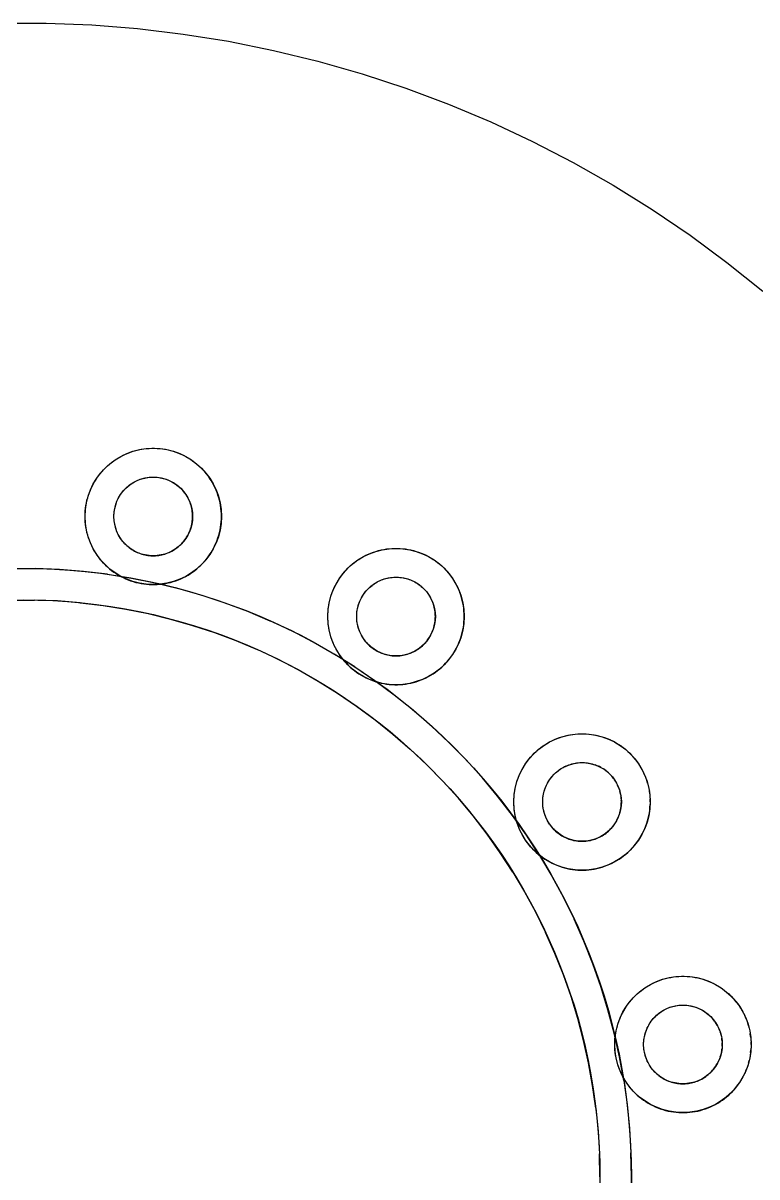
# Model space of a CAD drawing. Header units: millimetres. Extents: x -70 to 246, y -216 to 66.
# Drawn here: x 0 to 42, y 0 to 66 of the extents above; entities that cross this region are included whole.
import ezdxf

# ---------------------------------------------------------------- set-up
doc = ezdxf.new("R2010")
doc.units = ezdxf.units.MM
doc.layers.add('TOP_XY', color=7, linetype='Continuous')

msp = doc.modelspace()

# ---------------------------------------------------------------- linework, layer by layer
for centre, radius in [((7.446, 37.773), 3.9), ((7.446, 37.773), 2.25), ((21.334, 32.048), 3.9), ((0, 0), 34.8), ((21.334, 32.048), 2.25), ((0, 0), 33), ((31.975, 21.445), 3.9), ((31.975, 21.445), 2.25), ((37.747, 7.576), 3.9), ((37.747, 7.576), 2.25)]:
    msp.add_circle(centre, radius)
at = {"layer": 'TOP_XY'}
for p, q in [((-1.312, 65.987), (1.312, 65.987)), ((1.312, 65.987), (3.935, 65.883)), ((3.935, 65.883), (6.551, 65.674)), ((6.551, 65.674), (9.157, 65.362)), ((9.157, 65.362), (11.748, 64.946)), ((11.748, 64.946), (14.321, 64.428)), ((14.321, 64.428), (16.871, 63.807)), ((16.871, 63.807), (19.394, 63.086)), ((19.394, 63.086), (21.887, 62.265)), ((21.887, 62.265), (24.345, 61.346)), ((24.345, 61.346), (26.765, 60.33)), ((26.765, 60.33), (29.142, 59.218)), ((29.142, 59.218), (31.473, 58.012)), ((31.473, 58.012), (33.755, 56.715)), ((33.755, 56.715), (35.983, 55.328)), ((35.983, 55.328), (38.154, 53.854)), ((38.154, 53.854), (40.265, 52.295)), ((40.265, 52.295), (42.312, 50.653)), ((6.449, 41.544), (6.6, 41.58)), ((6.6, 41.58), (6.752, 41.611)), ((6.752, 41.611), (6.905, 41.635)), ((6.905, 41.635), (7.059, 41.654)), ((7.059, 41.654), (7.213, 41.666)), ((7.213, 41.666), (7.368, 41.672)), ((7.368, 41.672), (7.523, 41.672)), ((7.523, 41.672), (7.678, 41.666)), ((7.678, 41.666), (7.833, 41.654)), ((7.833, 41.654), (7.987, 41.635)), ((7.987, 41.635), (8.14, 41.611)), ((8.14, 41.611), (8.292, 41.58)), ((8.292, 41.58), (8.443, 41.544)), ((5.067, 40.863), (5.191, 40.955)), ((5.191, 40.955), (5.32, 41.043)), ((5.32, 41.043), (5.451, 41.124)), ((5.451, 41.124), (5.586, 41.201)), ((5.586, 41.201), (5.724, 41.272)), ((5.724, 41.272), (5.864, 41.338)), ((5.864, 41.338), (6.007, 41.398)), ((6.007, 41.398), (6.153, 41.452)), ((6.153, 41.452), (6.3, 41.501)), ((6.3, 41.501), (6.449, 41.544)), ((8.443, 41.544), (8.592, 41.501)), ((8.592, 41.501), (8.739, 41.452)), ((8.739, 41.452), (8.884, 41.398)), ((8.884, 41.398), (9.027, 41.338)), ((9.027, 41.338), (9.168, 41.272)), ((9.168, 41.272), (9.306, 41.201)), ((9.306, 41.201), (9.44, 41.124)), ((9.44, 41.124), (9.572, 41.043)), ((9.572, 41.043), (9.7, 40.955)), ((9.7, 40.955), (9.825, 40.863)), ((4.404, 40.213), (4.503, 40.332)), ((4.503, 40.332), (4.607, 40.447)), ((4.607, 40.447), (4.716, 40.558)), ((4.716, 40.558), (4.829, 40.664)), ((4.829, 40.664), (4.946, 40.766)), ((4.946, 40.766), (5.067, 40.863)), ((9.825, 40.863), (9.946, 40.766)), ((9.946, 40.766), (10.063, 40.664)), ((10.063, 40.664), (10.176, 40.558)), ((10.176, 40.558), (10.285, 40.447)), ((10.389, 40.332), (10.285, 40.447)), ((10.488, 40.213), (10.389, 40.332)), ((3.982, 39.564), (4.056, 39.701)), ((4.056, 39.701), (4.135, 39.834)), ((4.135, 39.834), (4.219, 39.964)), ((4.219, 39.964), (4.309, 40.091)), ((4.309, 40.091), (4.404, 40.213)), ((6.073, 39.556), (6.145, 39.609)), ((6.145, 39.609), (6.219, 39.659)), ((6.219, 39.659), (6.295, 39.707)), ((6.295, 39.707), (6.373, 39.751)), ((6.373, 39.751), (6.452, 39.792)), ((6.452, 39.792), (6.533, 39.83)), ((6.533, 39.83), (6.616, 39.864)), ((6.616, 39.864), (6.7, 39.896)), ((6.7, 39.896), (6.785, 39.924)), ((6.785, 39.924), (6.871, 39.948)), ((6.871, 39.948), (6.958, 39.97)), ((6.958, 39.97), (7.045, 39.987)), ((7.045, 39.987), (7.134, 40.001)), ((7.134, 40.001), (7.223, 40.012)), ((7.223, 40.012), (7.312, 40.019)), ((7.312, 40.019), (7.401, 40.023)), ((7.401, 40.023), (7.491, 40.023)), ((7.491, 40.023), (7.58, 40.019)), ((7.58, 40.019), (7.669, 40.012)), ((7.669, 40.012), (7.758, 40.001)), ((7.758, 40.001), (7.846, 39.987)), ((7.846, 39.987), (7.934, 39.97)), ((7.934, 39.97), (8.021, 39.948)), ((8.021, 39.948), (8.107, 39.924)), ((8.107, 39.924), (8.192, 39.896)), ((8.192, 39.896), (8.276, 39.864)), ((8.276, 39.864), (8.358, 39.83)), ((8.358, 39.83), (8.439, 39.792)), ((8.439, 39.792), (8.519, 39.751)), ((8.519, 39.751), (8.597, 39.707)), ((8.597, 39.707), (8.673, 39.659)), ((8.673, 39.659), (8.747, 39.609)), ((8.747, 39.609), (8.819, 39.556)), ((10.583, 40.091), (10.488, 40.213)), ((10.672, 39.964), (10.583, 40.091)), ((10.757, 39.834), (10.672, 39.964)), ((10.836, 39.701), (10.757, 39.834)), ((10.91, 39.564), (10.836, 39.701)), ((3.696, 38.845), (3.742, 38.993)), ((3.742, 38.993), (3.793, 39.139)), ((3.793, 39.139), (3.85, 39.283)), ((3.85, 39.283), (3.913, 39.425)), ((3.913, 39.425), (3.982, 39.564)), ((5.49, 38.885), (5.536, 38.962)), ((5.536, 38.962), (5.584, 39.037)), ((5.584, 39.037), (5.636, 39.11)), ((5.636, 39.11), (5.691, 39.181)), ((5.691, 39.181), (5.748, 39.25)), ((5.748, 39.25), (5.808, 39.316)), ((5.808, 39.316), (5.871, 39.38)), ((5.871, 39.38), (5.936, 39.441)), ((5.936, 39.441), (6.003, 39.5)), ((6.003, 39.5), (6.073, 39.556)), ((8.819, 39.556), (8.888, 39.5)), ((8.888, 39.5), (8.956, 39.441)), ((8.956, 39.441), (9.021, 39.38)), ((9.021, 39.38), (9.084, 39.316)), ((9.144, 39.25), (9.084, 39.316)), ((9.201, 39.181), (9.144, 39.25)), ((9.256, 39.11), (9.201, 39.181)), ((9.307, 39.037), (9.256, 39.11)), ((9.356, 38.962), (9.307, 39.037)), ((9.402, 38.885), (9.356, 38.962)), ((10.979, 39.425), (10.91, 39.564)), ((11.042, 39.283), (10.979, 39.425)), ((11.099, 39.139), (11.042, 39.283)), ((11.15, 38.993), (11.099, 39.139)), ((11.196, 38.845), (11.15, 38.993)), ((3.574, 38.237), (3.595, 38.391)), ((3.595, 38.391), (3.623, 38.543)), ((3.623, 38.543), (3.656, 38.695)), ((3.656, 38.695), (3.696, 38.845)), ((5.24, 38.218), (5.26, 38.305)), ((5.26, 38.305), (5.283, 38.391)), ((5.283, 38.391), (5.309, 38.477)), ((5.309, 38.477), (5.338, 38.561)), ((5.338, 38.561), (5.371, 38.644)), ((5.371, 38.644), (5.408, 38.726)), ((5.408, 38.726), (5.447, 38.807)), ((5.447, 38.807), (5.49, 38.885)), ((9.445, 38.807), (9.402, 38.885)), ((9.484, 38.726), (9.445, 38.807)), ((9.52, 38.644), (9.484, 38.726)), ((9.553, 38.561), (9.52, 38.644)), ((9.583, 38.477), (9.553, 38.561)), ((9.609, 38.391), (9.583, 38.477)), ((9.632, 38.305), (9.609, 38.391)), ((9.652, 38.218), (9.632, 38.305)), ((11.235, 38.695), (11.196, 38.845)), ((11.269, 38.543), (11.235, 38.695)), ((11.297, 38.391), (11.269, 38.543)), ((11.318, 38.237), (11.297, 38.391)), ((3.546, 37.773), (3.549, 37.928)), ((3.549, 37.618), (3.546, 37.773)), ((3.549, 37.928), (3.558, 38.083)), ((3.558, 37.463), (3.549, 37.618)), ((3.558, 38.083), (3.574, 38.237)), ((5.196, 37.773), (5.198, 37.863)), ((5.198, 37.684), (5.196, 37.773)), ((5.198, 37.863), (5.203, 37.952)), ((5.203, 37.594), (5.198, 37.684)), ((5.203, 37.952), (5.212, 38.041)), ((5.212, 38.041), (5.224, 38.13)), ((5.224, 38.13), (5.24, 38.218)), ((9.667, 38.13), (9.652, 38.218)), ((9.68, 38.041), (9.667, 38.13)), ((9.689, 37.952), (9.68, 38.041)), ((9.694, 37.863), (9.689, 37.952)), ((9.689, 37.594), (9.694, 37.684)), ((9.696, 37.773), (9.694, 37.863)), ((9.694, 37.684), (9.696, 37.773)), ((11.334, 38.083), (11.318, 38.237)), ((11.343, 37.928), (11.334, 38.083)), ((11.334, 37.463), (11.343, 37.618)), ((11.346, 37.773), (11.343, 37.928)), ((11.343, 37.618), (11.346, 37.773)), ((3.574, 37.309), (3.558, 37.463)), ((3.595, 37.155), (3.574, 37.309)), ((3.623, 37.003), (3.595, 37.155)), ((3.656, 36.851), (3.623, 37.003)), ((5.212, 37.505), (5.203, 37.594)), ((5.224, 37.417), (5.212, 37.505)), ((5.24, 37.329), (5.224, 37.417)), ((5.26, 37.241), (5.24, 37.329)), ((5.283, 37.155), (5.26, 37.241)), ((5.309, 37.069), (5.283, 37.155)), ((5.338, 36.985), (5.309, 37.069)), ((5.371, 36.902), (5.338, 36.985)), ((9.52, 36.902), (9.553, 36.985)), ((9.553, 36.985), (9.583, 37.069)), ((9.583, 37.069), (9.609, 37.155)), ((9.609, 37.155), (9.632, 37.241)), ((9.632, 37.241), (9.652, 37.329)), ((9.652, 37.329), (9.667, 37.417)), ((9.667, 37.417), (9.68, 37.505)), ((9.68, 37.505), (9.689, 37.594)), ((11.235, 36.851), (11.269, 37.003)), ((11.269, 37.003), (11.297, 37.155)), ((11.297, 37.155), (11.318, 37.309)), ((11.318, 37.309), (11.334, 37.463)), ((3.696, 36.701), (3.656, 36.851)), ((3.742, 36.553), (3.696, 36.701)), ((3.793, 36.407), (3.742, 36.553)), ((3.85, 36.263), (3.793, 36.407)), ((5.408, 36.82), (5.371, 36.902)), ((5.447, 36.74), (5.408, 36.82)), ((5.49, 36.661), (5.447, 36.74)), ((5.536, 36.584), (5.49, 36.661)), ((5.584, 36.509), (5.536, 36.584)), ((5.636, 36.436), (5.584, 36.509)), ((5.691, 36.365), (5.636, 36.436)), ((5.748, 36.297), (5.691, 36.365)), ((5.808, 36.23), (5.748, 36.297)), ((9.084, 36.23), (9.144, 36.297)), ((9.144, 36.297), (9.201, 36.365)), ((9.201, 36.365), (9.256, 36.436)), ((9.256, 36.436), (9.307, 36.509)), ((9.307, 36.509), (9.356, 36.584)), ((9.356, 36.584), (9.402, 36.661)), ((9.402, 36.661), (9.445, 36.74)), ((9.445, 36.74), (9.484, 36.82)), ((9.484, 36.82), (9.52, 36.902)), ((11.042, 36.263), (11.099, 36.407)), ((11.099, 36.407), (11.15, 36.553)), ((11.15, 36.553), (11.196, 36.701)), ((11.196, 36.701), (11.235, 36.851)), ((3.913, 36.121), (3.85, 36.263)), ((3.982, 35.982), (3.913, 36.121)), ((4.056, 35.846), (3.982, 35.982)), ((4.135, 35.712), (4.056, 35.846)), ((4.219, 35.582), (4.135, 35.712)), ((5.808, 36.23), (5.871, 36.166)), ((5.871, 36.166), (5.936, 36.105)), ((5.936, 36.105), (6.003, 36.046)), ((6.003, 36.046), (6.073, 35.99)), ((6.073, 35.99), (6.145, 35.937)), ((6.145, 35.937), (6.219, 35.887)), ((6.219, 35.887), (6.295, 35.84)), ((6.295, 35.84), (6.373, 35.795)), ((6.373, 35.795), (6.452, 35.754)), ((6.452, 35.754), (6.533, 35.716)), ((6.533, 35.716), (6.616, 35.682)), ((6.616, 35.682), (6.7, 35.65)), ((6.7, 35.65), (6.785, 35.622)), ((8.107, 35.622), (8.192, 35.65)), ((8.192, 35.65), (8.276, 35.682)), ((8.276, 35.682), (8.358, 35.716)), ((8.358, 35.716), (8.439, 35.754)), ((8.439, 35.754), (8.519, 35.795)), ((8.519, 35.795), (8.597, 35.84)), ((8.597, 35.84), (8.673, 35.887)), ((8.673, 35.887), (8.747, 35.937)), ((8.747, 35.937), (8.819, 35.99)), ((8.819, 35.99), (8.888, 36.046)), ((8.888, 36.046), (8.956, 36.105)), ((8.956, 36.105), (9.021, 36.166)), ((9.021, 36.166), (9.084, 36.23)), ((10.672, 35.582), (10.757, 35.712)), ((10.757, 35.712), (10.836, 35.846)), ((10.836, 35.846), (10.91, 35.982)), ((10.91, 35.982), (10.979, 36.121)), ((10.979, 36.121), (11.042, 36.263)), ((19.753, 35.613), (19.896, 35.673)), ((19.896, 35.673), (20.041, 35.728)), ((20.041, 35.728), (20.188, 35.776)), ((20.188, 35.776), (20.337, 35.819)), ((20.337, 35.819), (20.488, 35.855)), ((20.488, 35.855), (20.64, 35.886)), ((20.64, 35.886), (20.793, 35.911)), ((20.793, 35.911), (20.947, 35.929)), ((20.947, 35.929), (21.102, 35.941)), ((21.102, 35.941), (21.257, 35.948)), ((21.257, 35.948), (21.412, 35.948)), ((21.412, 35.948), (21.567, 35.941)), ((21.567, 35.941), (21.721, 35.929)), ((21.721, 35.929), (21.875, 35.911)), ((21.875, 35.911), (22.028, 35.886)), ((22.028, 35.886), (22.18, 35.855)), ((22.18, 35.855), (22.331, 35.819)), ((22.331, 35.819), (22.48, 35.776)), ((22.48, 35.776), (22.628, 35.728)), ((22.628, 35.728), (22.773, 35.673)), ((22.773, 35.673), (22.916, 35.613)), ((4.309, 35.456), (4.219, 35.582)), ((4.404, 35.333), (4.309, 35.456)), ((4.503, 35.214), (4.404, 35.333)), ((4.607, 35.099), (4.503, 35.214)), ((4.607, 35.099), (4.716, 34.988)), ((4.716, 34.988), (4.829, 34.882)), ((6.785, 35.622), (6.871, 35.598)), ((6.871, 35.598), (6.958, 35.577)), ((6.958, 35.577), (7.045, 35.559)), ((7.045, 35.559), (7.134, 35.545)), ((7.134, 35.545), (7.223, 35.534)), ((7.223, 35.534), (7.312, 35.527)), ((7.312, 35.527), (7.401, 35.524)), ((7.401, 35.524), (7.491, 35.524)), ((7.491, 35.524), (7.58, 35.527)), ((7.58, 35.527), (7.669, 35.534)), ((7.669, 35.534), (7.758, 35.545)), ((7.758, 35.545), (7.846, 35.559)), ((7.846, 35.559), (7.934, 35.577)), ((7.934, 35.577), (8.021, 35.598)), ((8.021, 35.598), (8.107, 35.622)), ((10.063, 34.882), (10.176, 34.988)), ((10.176, 34.988), (10.285, 35.099)), ((10.285, 35.099), (10.389, 35.214)), ((10.389, 35.214), (10.488, 35.333)), ((10.488, 35.333), (10.583, 35.456)), ((10.583, 35.456), (10.672, 35.582)), ((18.717, 34.94), (18.834, 35.041)), ((18.834, 35.041), (18.955, 35.139)), ((18.955, 35.139), (19.08, 35.231)), ((19.08, 35.231), (19.208, 35.318)), ((19.208, 35.318), (19.34, 35.4)), ((19.34, 35.4), (19.474, 35.476)), ((19.474, 35.476), (19.612, 35.548)), ((19.612, 35.548), (19.753, 35.613)), ((22.916, 35.613), (23.056, 35.548)), ((23.056, 35.548), (23.194, 35.476)), ((23.194, 35.476), (23.329, 35.4)), ((23.329, 35.4), (23.461, 35.318)), ((23.461, 35.318), (23.589, 35.231)), ((23.589, 35.231), (23.714, 35.139)), ((23.714, 35.139), (23.835, 35.041)), ((23.835, 35.041), (23.952, 34.94)), ((-0.692, 34.793), (0.692, 34.793)), ((2.075, 34.738), (0.692, 34.793)), ((3.454, 34.628), (2.075, 34.738)), ((4.828, 34.463), (3.454, 34.628)), ((4.828, 34.463), (6.194, 34.244)), ((4.829, 34.882), (4.946, 34.78)), ((4.946, 34.78), (5.067, 34.683)), ((5.067, 34.683), (5.191, 34.591)), ((5.191, 34.591), (5.32, 34.504)), ((5.32, 34.504), (5.451, 34.422)), ((5.451, 34.422), (5.586, 34.345)), ((5.586, 34.345), (5.724, 34.274)), ((9.168, 34.274), (9.306, 34.345)), ((9.306, 34.345), (9.44, 34.422)), ((9.44, 34.422), (9.572, 34.504)), ((9.572, 34.504), (9.7, 34.591)), ((9.7, 34.591), (9.825, 34.683)), ((9.825, 34.683), (9.946, 34.78)), ((9.946, 34.78), (10.063, 34.882)), ((18.108, 34.239), (18.197, 34.366)), ((18.197, 34.366), (18.292, 34.489)), ((18.292, 34.489), (18.391, 34.608)), ((18.391, 34.608), (18.496, 34.723)), ((18.496, 34.723), (18.604, 34.833)), ((18.604, 34.833), (18.717, 34.94)), ((23.952, 34.94), (24.064, 34.833)), ((24.064, 34.833), (24.173, 34.723)), ((24.173, 34.723), (24.277, 34.608)), ((24.277, 34.608), (24.376, 34.489)), ((24.376, 34.489), (24.471, 34.366)), ((24.471, 34.366), (24.561, 34.239)), ((5.724, 34.274), (5.864, 34.208)), ((5.864, 34.208), (6.007, 34.148)), ((6.007, 34.148), (6.153, 34.094)), ((6.153, 34.094), (6.3, 34.045)), ((6.194, 34.244), (7.551, 33.971)), ((6.3, 34.045), (6.449, 34.003)), ((6.449, 34.003), (6.6, 33.966)), ((6.6, 33.966), (6.752, 33.935)), ((6.752, 33.935), (6.905, 33.911)), ((6.905, 33.911), (7.059, 33.892)), ((7.059, 33.892), (7.213, 33.88)), ((7.213, 33.88), (7.368, 33.874)), ((7.368, 33.874), (7.523, 33.874)), ((7.523, 33.874), (7.678, 33.88)), ((7.551, 33.971), (8.895, 33.644)), ((7.678, 33.88), (7.833, 33.892)), ((7.833, 33.892), (7.987, 33.911)), ((7.987, 33.911), (8.14, 33.935)), ((8.14, 33.935), (8.292, 33.966)), ((8.292, 33.966), (8.443, 34.003)), ((8.443, 34.003), (8.592, 34.045)), ((8.592, 34.045), (8.739, 34.094)), ((8.739, 34.094), (8.884, 34.148)), ((8.884, 34.148), (9.027, 34.208)), ((9.027, 34.208), (9.168, 34.274)), ((17.739, 33.559), (17.801, 33.701)), ((17.801, 33.701), (17.87, 33.84)), ((17.87, 33.84), (17.944, 33.976)), ((17.944, 33.976), (18.023, 34.109)), ((18.023, 34.109), (18.108, 34.239)), ((19.697, 33.591), (19.759, 33.655)), ((19.759, 33.655), (19.824, 33.716)), ((19.824, 33.716), (19.892, 33.775)), ((19.892, 33.775), (19.962, 33.831)), ((19.962, 33.831), (20.034, 33.884)), ((20.034, 33.884), (20.108, 33.935)), ((20.108, 33.935), (20.184, 33.982)), ((20.184, 33.982), (20.261, 34.026)), ((20.261, 34.026), (20.341, 34.067)), ((20.341, 34.067), (20.422, 34.105)), ((20.422, 34.105), (20.504, 34.14)), ((20.504, 34.14), (20.588, 34.171)), ((20.588, 34.171), (20.673, 34.199)), ((20.673, 34.199), (20.759, 34.224)), ((20.759, 34.224), (20.846, 34.245)), ((20.846, 34.245), (20.934, 34.262)), ((20.934, 34.262), (21.022, 34.277)), ((21.022, 34.277), (21.111, 34.287)), ((21.111, 34.287), (21.2, 34.294)), ((21.2, 34.294), (21.29, 34.298)), ((21.29, 34.298), (21.379, 34.298)), ((21.379, 34.298), (21.468, 34.294)), ((21.468, 34.294), (21.558, 34.287)), ((21.558, 34.287), (21.646, 34.277)), ((21.646, 34.277), (21.735, 34.262)), ((21.735, 34.262), (21.822, 34.245)), ((21.822, 34.245), (21.909, 34.224)), ((21.909, 34.224), (21.995, 34.199)), ((21.995, 34.199), (22.08, 34.171)), ((22.08, 34.171), (22.164, 34.14)), ((22.164, 34.14), (22.247, 34.105)), ((22.247, 34.105), (22.328, 34.067)), ((22.328, 34.067), (22.407, 34.026)), ((22.407, 34.026), (22.485, 33.982)), ((22.485, 33.982), (22.561, 33.935)), ((22.561, 33.935), (22.635, 33.884)), ((22.635, 33.884), (22.707, 33.831)), ((22.707, 33.831), (22.777, 33.775)), ((22.777, 33.775), (22.844, 33.716)), ((22.844, 33.716), (22.909, 33.655)), ((22.909, 33.655), (22.972, 33.591)), ((24.561, 34.239), (24.645, 34.109)), ((24.645, 34.109), (24.725, 33.976)), ((24.725, 33.976), (24.799, 33.84)), ((24.799, 33.84), (24.867, 33.701)), ((24.867, 33.701), (24.93, 33.559)), ((-0.656, 32.993), (0.656, 32.993)), ((1.967, 32.941), (0.656, 32.993)), ((8.895, 33.644), (10.226, 33.264)), ((10.226, 33.264), (11.54, 32.831)), ((17.545, 32.97), (17.584, 33.12)), ((17.584, 33.12), (17.63, 33.268)), ((17.63, 33.268), (17.681, 33.415)), ((17.681, 33.415), (17.739, 33.559)), ((19.26, 32.92), (19.296, 33.002)), ((19.296, 33.002), (19.336, 33.082)), ((19.336, 33.082), (19.378, 33.16)), ((19.378, 33.16), (19.424, 33.237)), ((19.424, 33.237), (19.473, 33.312)), ((19.473, 33.312), (19.525, 33.385)), ((19.525, 33.385), (19.579, 33.456)), ((19.579, 33.456), (19.636, 33.525)), ((19.636, 33.525), (19.697, 33.591)), ((22.972, 33.591), (23.032, 33.525)), ((23.032, 33.525), (23.089, 33.456)), ((23.089, 33.456), (23.144, 33.385)), ((23.144, 33.385), (23.196, 33.312)), ((23.196, 33.312), (23.244, 33.237)), ((23.244, 33.237), (23.29, 33.16)), ((23.29, 33.16), (23.333, 33.082)), ((23.372, 33.002), (23.333, 33.082)), ((23.409, 32.92), (23.372, 33.002)), ((24.93, 33.559), (24.987, 33.415)), ((25.039, 33.268), (24.987, 33.415)), ((25.084, 33.12), (25.039, 33.268)), ((25.124, 32.97), (25.084, 33.12)), ((3.275, 32.837), (1.967, 32.941)), ((3.275, 32.837), (4.578, 32.681)), ((4.578, 32.681), (5.874, 32.473)), ((5.874, 32.473), (7.16, 32.214)), ((11.54, 32.831), (12.836, 32.346)), ((12.836, 32.346), (14.112, 31.81)), ((17.437, 32.203), (17.447, 32.358)), ((17.447, 32.358), (17.462, 32.513)), ((17.462, 32.513), (17.483, 32.666)), ((17.483, 32.666), (17.511, 32.819)), ((17.511, 32.819), (17.545, 32.97)), ((19.1, 32.316), (19.113, 32.405)), ((19.113, 32.405), (19.129, 32.493)), ((19.129, 32.493), (19.148, 32.58)), ((19.148, 32.58), (19.171, 32.667)), ((19.171, 32.667), (19.197, 32.752)), ((19.197, 32.752), (19.227, 32.837)), ((19.227, 32.837), (19.26, 32.92)), ((23.409, 32.92), (23.442, 32.837)), ((23.471, 32.752), (23.442, 32.837)), ((23.498, 32.667), (23.471, 32.752)), ((23.521, 32.58), (23.498, 32.667)), ((23.54, 32.493), (23.521, 32.58)), ((23.556, 32.405), (23.54, 32.493)), ((23.568, 32.316), (23.556, 32.405)), ((25.157, 32.819), (25.124, 32.97)), ((25.185, 32.666), (25.157, 32.819)), ((25.207, 32.513), (25.185, 32.666)), ((25.222, 32.358), (25.207, 32.513)), ((25.231, 32.203), (25.222, 32.358)), ((7.16, 32.214), (8.435, 31.904)), ((8.435, 31.904), (9.697, 31.543)), ((15.366, 31.224), (14.112, 31.81)), ((17.434, 32.048), (17.437, 32.203)), ((17.437, 31.893), (17.434, 32.048)), ((17.447, 31.739), (17.437, 31.893)), ((17.462, 31.584), (17.447, 31.739)), ((19.084, 32.048), (19.086, 32.138)), ((19.086, 31.959), (19.084, 32.048)), ((19.086, 32.138), (19.091, 32.227)), ((19.091, 31.87), (19.086, 31.959)), ((19.091, 32.227), (19.1, 32.316)), ((19.1, 31.781), (19.091, 31.87)), ((19.113, 31.692), (19.1, 31.781)), ((19.129, 31.604), (19.113, 31.692)), ((23.54, 31.604), (23.556, 31.692)), ((23.556, 31.692), (23.568, 31.781)), ((23.577, 32.227), (23.568, 32.316)), ((23.568, 31.781), (23.577, 31.87)), ((23.582, 32.138), (23.577, 32.227)), ((23.577, 31.87), (23.582, 31.959)), ((23.584, 32.048), (23.582, 32.138)), ((23.582, 31.959), (23.584, 32.048)), ((25.207, 31.584), (25.222, 31.739)), ((25.222, 31.739), (25.231, 31.893)), ((25.234, 32.048), (25.231, 32.203)), ((25.231, 31.893), (25.234, 32.048)), ((9.697, 31.543), (10.943, 31.133)), ((10.943, 31.133), (12.173, 30.673)), ((16.595, 30.588), (15.366, 31.224)), ((17.483, 31.431), (17.462, 31.584)), ((17.511, 31.278), (17.483, 31.431)), ((17.545, 31.127), (17.511, 31.278)), ((17.584, 30.977), (17.545, 31.127)), ((19.148, 31.517), (19.129, 31.604)), ((19.171, 31.43), (19.148, 31.517)), ((19.197, 31.345), (19.171, 31.43)), ((19.227, 31.26), (19.197, 31.345)), ((19.26, 31.177), (19.227, 31.26)), ((19.296, 31.095), (19.26, 31.177)), ((19.336, 31.015), (19.296, 31.095)), ((19.378, 30.936), (19.336, 31.015)), ((23.29, 30.936), (23.333, 31.015)), ((23.333, 31.015), (23.372, 31.095)), ((23.372, 31.095), (23.409, 31.177)), ((23.409, 31.177), (23.442, 31.26)), ((23.442, 31.26), (23.471, 31.345)), ((23.471, 31.345), (23.498, 31.43)), ((23.498, 31.43), (23.521, 31.517)), ((23.521, 31.517), (23.54, 31.604)), ((25.084, 30.977), (25.124, 31.127)), ((25.124, 31.127), (25.157, 31.278)), ((25.157, 31.278), (25.185, 31.431)), ((25.185, 31.431), (25.207, 31.584)), ((12.173, 30.673), (13.382, 30.165)), ((17.798, 29.904), (16.595, 30.588)), ((17.63, 30.828), (17.584, 30.977)), ((17.681, 30.682), (17.63, 30.828)), ((17.739, 30.538), (17.681, 30.682)), ((17.801, 30.396), (17.739, 30.538)), ((17.87, 30.257), (17.801, 30.396)), ((19.424, 30.859), (19.378, 30.936)), ((19.473, 30.784), (19.424, 30.859)), ((19.525, 30.711), (19.473, 30.784)), ((19.579, 30.641), (19.525, 30.711)), ((19.636, 30.572), (19.579, 30.641)), ((19.697, 30.506), (19.636, 30.572)), ((19.697, 30.506), (19.759, 30.442)), ((19.759, 30.442), (19.824, 30.38)), ((19.824, 30.38), (19.892, 30.322)), ((22.777, 30.322), (22.844, 30.38)), ((22.844, 30.38), (22.909, 30.442)), ((22.909, 30.442), (22.972, 30.506)), ((22.972, 30.506), (23.032, 30.572)), ((23.032, 30.572), (23.089, 30.641)), ((23.089, 30.641), (23.144, 30.711)), ((23.144, 30.711), (23.196, 30.784)), ((23.196, 30.784), (23.244, 30.859)), ((23.244, 30.859), (23.29, 30.936)), ((24.799, 30.257), (24.867, 30.396)), ((24.867, 30.396), (24.93, 30.538)), ((24.93, 30.538), (24.987, 30.682)), ((24.987, 30.682), (25.039, 30.828)), ((25.039, 30.828), (25.084, 30.977)), ((14.571, 29.609), (13.382, 30.165)), ((18.973, 29.173), (17.798, 29.904)), ((17.944, 30.121), (17.87, 30.257)), ((18.023, 29.988), (17.944, 30.121)), ((18.108, 29.858), (18.023, 29.988)), ((18.197, 29.731), (18.108, 29.858)), ((18.292, 29.608), (18.197, 29.731)), ((19.892, 30.322), (19.962, 30.266)), ((19.962, 30.266), (20.034, 30.212)), ((20.034, 30.212), (20.108, 30.162)), ((20.108, 30.162), (20.184, 30.115)), ((20.184, 30.115), (20.261, 30.071)), ((20.261, 30.071), (20.341, 30.03)), ((20.341, 30.03), (20.422, 29.992)), ((20.422, 29.992), (20.504, 29.957)), ((20.504, 29.957), (20.588, 29.926)), ((20.588, 29.926), (20.673, 29.898)), ((20.673, 29.898), (20.759, 29.873)), ((20.759, 29.873), (20.846, 29.852)), ((20.846, 29.852), (20.934, 29.834)), ((20.934, 29.834), (21.022, 29.82)), ((21.022, 29.82), (21.111, 29.809)), ((21.111, 29.809), (21.2, 29.802)), ((21.2, 29.802), (21.29, 29.799)), ((21.29, 29.799), (21.379, 29.799)), ((21.379, 29.799), (21.468, 29.802)), ((21.468, 29.802), (21.558, 29.809)), ((21.558, 29.809), (21.646, 29.82)), ((21.646, 29.82), (21.735, 29.834)), ((21.735, 29.834), (21.822, 29.852)), ((21.822, 29.852), (21.909, 29.873)), ((21.909, 29.873), (21.995, 29.898)), ((21.995, 29.898), (22.08, 29.926)), ((22.08, 29.926), (22.164, 29.957)), ((22.164, 29.957), (22.247, 29.992)), ((22.247, 29.992), (22.328, 30.03)), ((22.328, 30.03), (22.407, 30.071)), ((22.407, 30.071), (22.485, 30.115)), ((22.485, 30.115), (22.561, 30.162)), ((22.561, 30.162), (22.635, 30.212)), ((22.635, 30.212), (22.707, 30.266)), ((22.707, 30.266), (22.777, 30.322)), ((24.376, 29.608), (24.471, 29.731)), ((24.471, 29.731), (24.561, 29.858)), ((24.561, 29.858), (24.645, 29.988)), ((24.645, 29.988), (24.725, 30.121)), ((24.725, 30.121), (24.799, 30.257)), ((15.737, 29.006), (14.571, 29.609)), ((18.391, 29.489), (18.292, 29.608)), ((18.496, 29.374), (18.391, 29.489)), ((18.496, 29.374), (18.604, 29.263)), ((18.604, 29.263), (18.717, 29.157)), ((18.717, 29.157), (18.834, 29.055)), ((18.834, 29.055), (18.955, 28.958)), ((18.973, 29.173), (20.118, 28.396)), ((23.714, 28.958), (23.835, 29.055)), ((23.835, 29.055), (23.952, 29.157)), ((23.952, 29.157), (24.064, 29.263)), ((24.064, 29.263), (24.173, 29.374)), ((24.173, 29.374), (24.277, 29.489)), ((24.277, 29.489), (24.376, 29.608)), ((16.877, 28.358), (15.737, 29.006)), ((18.955, 28.958), (19.08, 28.866)), ((19.08, 28.866), (19.208, 28.779)), ((19.208, 28.779), (19.34, 28.697)), ((19.34, 28.697), (19.474, 28.62)), ((19.474, 28.62), (19.612, 28.549)), ((19.612, 28.549), (19.753, 28.483)), ((19.753, 28.483), (19.896, 28.423)), ((19.896, 28.423), (20.041, 28.369)), ((20.118, 28.396), (21.231, 27.574)), ((22.628, 28.369), (22.773, 28.423)), ((22.773, 28.423), (22.916, 28.483)), ((22.916, 28.483), (23.056, 28.549)), ((23.056, 28.549), (23.194, 28.62)), ((23.194, 28.62), (23.329, 28.697)), ((23.329, 28.697), (23.461, 28.779)), ((23.461, 28.779), (23.589, 28.866)), ((23.589, 28.866), (23.714, 28.958)), ((16.877, 28.358), (17.991, 27.664)), ((20.041, 28.369), (20.188, 28.321)), ((20.188, 28.321), (20.337, 28.278)), ((20.337, 28.278), (20.488, 28.241)), ((20.488, 28.241), (20.64, 28.211)), ((20.64, 28.211), (20.793, 28.186)), ((20.793, 28.186), (20.947, 28.168)), ((20.947, 28.168), (21.102, 28.155)), ((21.102, 28.155), (21.257, 28.149)), ((21.257, 28.149), (21.412, 28.149)), ((21.412, 28.149), (21.567, 28.155)), ((21.567, 28.155), (21.721, 28.168)), ((21.721, 28.168), (21.875, 28.186)), ((21.875, 28.186), (22.028, 28.211)), ((22.028, 28.211), (22.18, 28.241)), ((22.18, 28.241), (22.331, 28.278)), ((22.331, 28.278), (22.48, 28.321)), ((22.48, 28.321), (22.628, 28.369)), ((17.991, 27.664), (19.077, 26.927)), ((21.231, 27.574), (22.31, 26.708)), ((19.077, 26.927), (20.132, 26.147)), ((22.31, 26.708), (23.354, 25.8)), ((20.132, 26.147), (21.156, 25.326)), ((23.354, 25.8), (24.361, 24.851)), ((21.156, 25.326), (22.146, 24.465)), ((30.536, 25.07), (30.681, 25.124)), ((30.681, 25.124), (30.829, 25.172)), ((30.829, 25.172), (30.978, 25.215)), ((30.978, 25.215), (31.128, 25.252)), ((31.128, 25.252), (31.28, 25.282)), ((31.28, 25.282), (31.434, 25.307)), ((31.434, 25.307), (31.588, 25.325)), ((31.588, 25.325), (31.742, 25.338)), ((31.742, 25.338), (31.897, 25.344)), ((31.897, 25.344), (32.052, 25.344)), ((32.052, 25.344), (32.207, 25.338)), ((32.207, 25.338), (32.362, 25.325)), ((32.362, 25.325), (32.516, 25.307)), ((32.516, 25.307), (32.669, 25.282)), ((32.669, 25.282), (32.821, 25.252)), ((32.821, 25.252), (32.972, 25.215)), ((32.972, 25.215), (33.121, 25.172)), ((33.121, 25.172), (33.268, 25.124)), ((33.268, 25.124), (33.413, 25.07)), ((22.146, 24.465), (23.101, 23.565)), ((25.33, 23.863), (24.361, 24.851)), ((29.357, 24.336), (29.474, 24.438)), ((29.474, 24.438), (29.595, 24.535)), ((29.595, 24.535), (29.72, 24.627)), ((29.72, 24.627), (29.848, 24.714)), ((29.848, 24.714), (29.98, 24.796)), ((29.98, 24.796), (30.115, 24.873)), ((30.115, 24.873), (30.253, 24.944)), ((30.253, 24.944), (30.393, 25.01)), ((30.393, 25.01), (30.536, 25.07)), ((33.413, 25.07), (33.556, 25.01)), ((33.556, 25.01), (33.697, 24.944)), ((33.834, 24.873), (33.697, 24.944)), ((33.834, 24.873), (33.969, 24.796)), ((33.969, 24.796), (34.101, 24.714)), ((34.229, 24.627), (34.101, 24.714)), ((34.229, 24.627), (34.354, 24.535)), ((34.354, 24.535), (34.475, 24.438)), ((34.592, 24.336), (34.475, 24.438)), ((26.259, 22.837), (25.33, 23.863)), ((28.748, 23.635), (28.838, 23.762)), ((28.838, 23.762), (28.932, 23.885)), ((28.932, 23.885), (29.032, 24.004)), ((29.032, 24.004), (29.136, 24.119)), ((29.136, 24.119), (29.245, 24.23)), ((29.245, 24.23), (29.357, 24.336)), ((34.592, 24.336), (34.705, 24.23)), ((34.705, 24.23), (34.813, 24.119)), ((34.813, 24.119), (34.917, 24.004)), ((35.017, 23.885), (34.917, 24.004)), ((35.017, 23.885), (35.112, 23.762)), ((35.112, 23.762), (35.201, 23.635)), ((24.02, 22.628), (23.101, 23.565)), ((28.379, 22.955), (28.442, 23.097)), ((28.442, 23.097), (28.51, 23.236)), ((28.51, 23.236), (28.584, 23.372)), ((28.584, 23.372), (28.664, 23.505)), ((28.664, 23.505), (28.748, 23.635)), ((30.4, 23.051), (30.465, 23.113)), ((30.465, 23.113), (30.532, 23.171)), ((30.532, 23.171), (30.602, 23.227)), ((30.602, 23.227), (30.674, 23.281)), ((30.674, 23.281), (30.748, 23.331)), ((30.748, 23.331), (30.824, 23.378)), ((30.824, 23.378), (30.902, 23.422)), ((30.902, 23.422), (30.981, 23.463)), ((30.981, 23.463), (31.062, 23.501)), ((31.062, 23.501), (31.145, 23.536)), ((31.145, 23.536), (31.229, 23.567)), ((31.229, 23.567), (31.314, 23.595)), ((31.314, 23.595), (31.4, 23.62)), ((31.4, 23.62), (31.486, 23.641)), ((31.486, 23.641), (31.574, 23.659)), ((31.574, 23.659), (31.663, 23.673)), ((31.663, 23.673), (31.751, 23.683)), ((31.751, 23.683), (31.841, 23.691)), ((31.841, 23.691), (31.93, 23.694)), ((31.93, 23.694), (32.019, 23.694)), ((32.019, 23.694), (32.109, 23.691)), ((32.109, 23.691), (32.198, 23.683)), ((32.198, 23.683), (32.287, 23.673)), ((32.287, 23.673), (32.375, 23.659)), ((32.375, 23.659), (32.463, 23.641)), ((32.463, 23.641), (32.55, 23.62)), ((32.55, 23.62), (32.636, 23.595)), ((32.636, 23.595), (32.721, 23.567)), ((32.805, 23.536), (32.721, 23.567)), ((32.805, 23.536), (32.887, 23.501)), ((32.968, 23.463), (32.887, 23.501)), ((33.048, 23.422), (32.968, 23.463)), ((33.048, 23.422), (33.125, 23.378)), ((33.125, 23.378), (33.201, 23.331)), ((33.275, 23.281), (33.201, 23.331)), ((33.347, 23.227), (33.275, 23.281)), ((33.347, 23.227), (33.417, 23.171)), ((33.485, 23.113), (33.417, 23.171)), ((33.55, 23.051), (33.485, 23.113)), ((35.286, 23.505), (35.201, 23.635)), ((35.286, 23.505), (35.365, 23.372)), ((35.365, 23.372), (35.439, 23.236)), ((35.439, 23.236), (35.507, 23.097)), ((35.57, 22.955), (35.507, 23.097)), ((24.901, 21.655), (24.02, 22.628)), ((27.146, 21.775), (26.259, 22.837)), ((28.185, 22.366), (28.225, 22.516)), ((28.225, 22.516), (28.27, 22.664)), ((28.27, 22.664), (28.322, 22.811)), ((28.322, 22.811), (28.379, 22.955)), ((29.937, 22.398), (29.976, 22.478)), ((29.976, 22.478), (30.019, 22.557)), ((30.019, 22.557), (30.064, 22.634)), ((30.064, 22.634), (30.113, 22.709)), ((30.113, 22.709), (30.165, 22.782)), ((30.165, 22.782), (30.22, 22.852)), ((30.22, 22.852), (30.277, 22.921)), ((30.277, 22.921), (30.337, 22.987)), ((30.337, 22.987), (30.4, 23.051)), ((33.55, 23.051), (33.612, 22.987)), ((33.612, 22.987), (33.672, 22.921)), ((33.73, 22.852), (33.672, 22.921)), ((33.784, 22.782), (33.73, 22.852)), ((33.784, 22.782), (33.836, 22.709)), ((33.885, 22.634), (33.836, 22.709)), ((33.931, 22.557), (33.885, 22.634)), ((33.931, 22.557), (33.973, 22.478)), ((33.973, 22.478), (34.013, 22.398)), ((35.57, 22.955), (35.628, 22.811)), ((35.628, 22.811), (35.679, 22.664)), ((35.725, 22.516), (35.679, 22.664)), ((35.725, 22.516), (35.764, 22.366)), ((28.087, 21.754), (28.102, 21.909)), ((28.102, 21.909), (28.124, 22.062)), ((28.124, 22.062), (28.152, 22.215)), ((28.152, 22.215), (28.185, 22.366)), ((29.741, 21.712), (29.753, 21.801)), ((29.753, 21.801), (29.769, 21.889)), ((29.769, 21.889), (29.788, 21.976)), ((29.788, 21.976), (29.811, 22.063)), ((29.811, 22.063), (29.838, 22.148)), ((29.838, 22.148), (29.867, 22.233)), ((29.867, 22.233), (29.9, 22.316)), ((29.9, 22.316), (29.937, 22.398)), ((34.049, 22.316), (34.013, 22.398)), ((34.082, 22.233), (34.049, 22.316)), ((34.082, 22.233), (34.112, 22.148)), ((34.112, 22.148), (34.138, 22.063)), ((34.161, 21.976), (34.138, 22.063)), ((34.18, 21.889), (34.161, 21.976)), ((34.18, 21.889), (34.196, 21.801)), ((34.209, 21.712), (34.196, 21.801)), ((35.764, 22.366), (35.798, 22.215)), ((35.798, 22.215), (35.825, 22.062)), ((35.847, 21.909), (35.825, 22.062)), ((35.847, 21.909), (35.862, 21.754)), ((25.742, 20.648), (24.901, 21.655)), ((27.99, 20.678), (27.146, 21.775)), ((28.075, 21.445), (28.078, 21.6)), ((28.078, 21.29), (28.075, 21.445)), ((28.078, 21.6), (28.087, 21.754)), ((28.087, 21.135), (28.078, 21.29)), ((28.102, 20.98), (28.087, 21.135)), ((29.725, 21.445), (29.726, 21.534)), ((29.726, 21.355), (29.725, 21.445)), ((29.726, 21.534), (29.732, 21.623)), ((29.732, 21.266), (29.726, 21.355)), ((29.732, 21.623), (29.741, 21.712)), ((29.741, 21.177), (29.732, 21.266)), ((29.753, 21.088), (29.741, 21.177)), ((34.196, 21.088), (34.209, 21.177)), ((34.218, 21.623), (34.209, 21.712)), ((34.209, 21.177), (34.218, 21.266)), ((34.218, 21.623), (34.223, 21.534)), ((34.218, 21.266), (34.223, 21.355)), ((34.225, 21.445), (34.223, 21.534)), ((34.223, 21.355), (34.225, 21.445)), ((35.847, 20.98), (35.862, 21.135)), ((35.862, 21.754), (35.872, 21.6)), ((35.862, 21.135), (35.872, 21.29)), ((35.875, 21.445), (35.872, 21.6)), ((35.875, 21.445), (35.872, 21.29)), ((26.542, 19.609), (25.742, 20.648)), ((28.79, 19.549), (27.99, 20.678)), ((28.124, 20.827), (28.102, 20.98)), ((28.152, 20.674), (28.124, 20.827)), ((28.185, 20.523), (28.152, 20.674)), ((28.225, 20.373), (28.185, 20.523)), ((29.769, 21), (29.753, 21.088)), ((29.788, 20.913), (29.769, 21)), ((29.811, 20.826), (29.788, 20.913)), ((29.838, 20.741), (29.811, 20.826)), ((29.867, 20.656), (29.838, 20.741)), ((29.9, 20.573), (29.867, 20.656)), ((29.937, 20.491), (29.9, 20.573)), ((29.976, 20.411), (29.937, 20.491)), ((33.973, 20.411), (34.013, 20.491)), ((34.013, 20.491), (34.049, 20.573)), ((34.049, 20.573), (34.082, 20.656)), ((34.082, 20.656), (34.112, 20.741)), ((34.112, 20.741), (34.138, 20.826)), ((34.138, 20.826), (34.161, 20.913)), ((34.161, 20.913), (34.18, 21)), ((34.18, 21), (34.196, 21.088)), ((35.725, 20.373), (35.764, 20.523)), ((35.764, 20.523), (35.798, 20.674)), ((35.798, 20.674), (35.825, 20.827)), ((35.825, 20.827), (35.847, 20.98)), ((28.27, 20.225), (28.225, 20.373)), ((28.322, 20.078), (28.27, 20.225)), ((28.379, 19.934), (28.322, 20.078)), ((28.442, 19.792), (28.379, 19.934)), ((30.019, 20.333), (29.976, 20.411)), ((30.064, 20.256), (30.019, 20.333)), ((30.113, 20.181), (30.064, 20.256)), ((30.165, 20.108), (30.113, 20.181)), ((30.22, 20.037), (30.165, 20.108)), ((30.277, 19.968), (30.22, 20.037)), ((30.337, 19.902), (30.277, 19.968)), ((30.337, 19.902), (30.4, 19.838)), ((30.4, 19.838), (30.465, 19.777)), ((33.485, 19.777), (33.55, 19.838)), ((33.55, 19.838), (33.612, 19.902)), ((33.612, 19.902), (33.672, 19.968)), ((33.672, 19.968), (33.73, 20.037)), ((33.73, 20.037), (33.784, 20.108)), ((33.784, 20.108), (33.836, 20.181)), ((33.836, 20.181), (33.885, 20.256)), ((33.885, 20.256), (33.931, 20.333)), ((33.931, 20.333), (33.973, 20.411)), ((35.507, 19.792), (35.57, 19.934)), ((35.57, 19.934), (35.628, 20.078)), ((35.628, 20.078), (35.679, 20.225)), ((35.679, 20.225), (35.725, 20.373)), ((27.301, 18.538), (26.542, 19.609)), ((28.51, 19.653), (28.442, 19.792)), ((28.584, 19.517), (28.51, 19.653)), ((28.664, 19.384), (28.584, 19.517)), ((28.748, 19.254), (28.664, 19.384)), ((28.838, 19.127), (28.748, 19.254)), ((29.545, 18.389), (28.79, 19.549)), ((30.465, 19.777), (30.532, 19.718)), ((30.532, 19.718), (30.602, 19.662)), ((30.602, 19.662), (30.674, 19.609)), ((30.674, 19.609), (30.748, 19.558)), ((30.748, 19.558), (30.824, 19.511)), ((30.824, 19.511), (30.902, 19.467)), ((30.902, 19.467), (30.981, 19.426)), ((30.981, 19.426), (31.062, 19.388)), ((31.062, 19.388), (31.145, 19.353)), ((31.145, 19.353), (31.229, 19.322)), ((31.229, 19.322), (31.314, 19.294)), ((31.314, 19.294), (31.4, 19.269)), ((31.4, 19.269), (31.486, 19.248)), ((31.486, 19.248), (31.574, 19.231)), ((31.574, 19.231), (31.663, 19.216)), ((31.663, 19.216), (31.751, 19.206)), ((31.751, 19.206), (31.841, 19.199)), ((31.841, 19.199), (31.93, 19.195)), ((31.93, 19.195), (32.019, 19.195)), ((32.019, 19.195), (32.109, 19.199)), ((32.109, 19.199), (32.198, 19.206)), ((32.198, 19.206), (32.287, 19.216)), ((32.287, 19.216), (32.375, 19.231)), ((32.375, 19.231), (32.463, 19.248)), ((32.463, 19.248), (32.55, 19.269)), ((32.55, 19.269), (32.636, 19.294)), ((32.636, 19.294), (32.721, 19.322)), ((32.721, 19.322), (32.805, 19.353)), ((32.805, 19.353), (32.887, 19.388)), ((32.887, 19.388), (32.968, 19.426)), ((32.968, 19.426), (33.048, 19.467)), ((33.048, 19.467), (33.125, 19.511)), ((33.125, 19.511), (33.201, 19.558)), ((33.201, 19.558), (33.275, 19.609)), ((33.275, 19.609), (33.347, 19.662)), ((33.347, 19.662), (33.417, 19.718)), ((33.417, 19.718), (33.485, 19.777)), ((35.112, 19.127), (35.201, 19.254)), ((35.201, 19.254), (35.286, 19.384)), ((35.286, 19.384), (35.365, 19.517)), ((35.365, 19.517), (35.439, 19.653)), ((35.439, 19.653), (35.507, 19.792)), ((28.016, 17.438), (27.301, 18.538)), ((28.932, 19.004), (28.838, 19.127)), ((29.032, 18.885), (28.932, 19.004)), ((29.136, 18.77), (29.032, 18.885)), ((29.136, 18.77), (29.245, 18.66)), ((29.245, 18.66), (29.357, 18.553)), ((29.357, 18.553), (29.474, 18.451)), ((34.475, 18.451), (34.592, 18.553)), ((34.592, 18.553), (34.705, 18.66)), ((34.705, 18.66), (34.813, 18.77)), ((34.813, 18.77), (34.917, 18.885)), ((34.917, 18.885), (35.017, 19.004)), ((35.017, 19.004), (35.112, 19.127)), ((29.474, 18.451), (29.595, 18.354)), ((29.545, 18.389), (30.252, 17.2)), ((29.595, 18.354), (29.72, 18.262)), ((29.72, 18.262), (29.848, 18.175)), ((29.848, 18.175), (29.98, 18.093)), ((29.98, 18.093), (30.115, 18.017)), ((30.115, 18.017), (30.253, 17.945)), ((30.253, 17.945), (30.393, 17.88)), ((30.393, 17.88), (30.536, 17.82)), ((30.536, 17.82), (30.681, 17.765)), ((33.268, 17.765), (33.413, 17.82)), ((33.413, 17.82), (33.556, 17.88)), ((33.556, 17.88), (33.697, 17.945)), ((33.697, 17.945), (33.834, 18.017)), ((33.834, 18.017), (33.969, 18.093)), ((33.969, 18.093), (34.101, 18.175)), ((34.101, 18.175), (34.229, 18.262)), ((34.229, 18.262), (34.354, 18.354)), ((34.354, 18.354), (34.475, 18.451)), ((28.016, 17.438), (28.688, 16.31)), ((30.252, 17.2), (30.912, 15.984)), ((30.681, 17.765), (30.829, 17.717)), ((30.829, 17.717), (30.978, 17.674)), ((30.978, 17.674), (31.128, 17.637)), ((31.128, 17.637), (31.28, 17.607)), ((31.28, 17.607), (31.434, 17.582)), ((31.434, 17.582), (31.588, 17.564)), ((31.588, 17.564), (31.742, 17.552)), ((31.742, 17.552), (31.897, 17.545)), ((31.897, 17.545), (32.052, 17.545)), ((32.052, 17.545), (32.207, 17.552)), ((32.207, 17.552), (32.362, 17.564)), ((32.362, 17.564), (32.516, 17.582)), ((32.516, 17.582), (32.669, 17.607)), ((32.669, 17.607), (32.821, 17.637)), ((32.821, 17.637), (32.972, 17.674)), ((32.972, 17.674), (33.121, 17.717)), ((33.121, 17.717), (33.268, 17.765)), ((28.688, 16.31), (29.313, 15.157)), ((30.912, 15.984), (31.523, 14.742)), ((29.313, 15.157), (29.893, 13.979)), ((32.084, 13.477), (31.523, 14.742)), ((30.425, 12.78), (29.893, 13.979)), ((32.595, 12.191), (32.084, 13.477)), ((30.909, 11.56), (30.425, 12.78)), ((33.054, 10.885), (32.595, 12.191)), ((31.344, 10.322), (30.909, 11.56)), ((36.309, 11.201), (36.454, 11.255)), ((36.454, 11.255), (36.601, 11.304)), ((36.601, 11.304), (36.75, 11.346)), ((36.75, 11.346), (36.901, 11.383)), ((36.901, 11.383), (37.053, 11.414)), ((37.053, 11.414), (37.206, 11.438)), ((37.206, 11.438), (37.36, 11.457)), ((37.36, 11.457), (37.515, 11.469)), ((37.515, 11.469), (37.67, 11.475)), ((37.67, 11.475), (37.825, 11.475)), ((37.825, 11.475), (37.98, 11.469)), ((37.98, 11.469), (38.134, 11.457)), ((38.134, 11.457), (38.288, 11.438)), ((38.288, 11.438), (38.441, 11.414)), ((38.441, 11.414), (38.593, 11.383)), ((38.593, 11.383), (38.744, 11.346)), ((38.744, 11.346), (38.893, 11.304)), ((38.893, 11.304), (39.041, 11.255)), ((39.041, 11.255), (39.186, 11.201)), ((33.46, 9.563), (33.054, 10.885)), ((35.13, 10.467), (35.247, 10.569)), ((35.247, 10.569), (35.368, 10.666)), ((35.368, 10.666), (35.493, 10.758)), ((35.493, 10.758), (35.621, 10.845)), ((35.621, 10.845), (35.753, 10.927)), ((35.753, 10.927), (35.887, 11.004)), ((35.887, 11.004), (36.025, 11.075)), ((36.025, 11.075), (36.166, 11.141)), ((36.166, 11.141), (36.309, 11.201)), ((39.186, 11.201), (39.329, 11.141)), ((39.329, 11.141), (39.469, 11.075)), ((39.469, 11.075), (39.607, 11.004)), ((39.607, 11.004), (39.742, 10.927)), ((39.742, 10.927), (39.873, 10.845)), ((39.873, 10.845), (40.002, 10.758)), ((40.002, 10.758), (40.127, 10.666)), ((40.127, 10.666), (40.248, 10.569)), ((40.248, 10.569), (40.365, 10.467)), ((31.73, 9.068), (31.344, 10.322)), ((34.61, 9.893), (34.705, 10.016)), ((34.705, 10.016), (34.804, 10.135)), ((34.804, 10.135), (34.909, 10.25)), ((34.909, 10.25), (35.017, 10.361)), ((35.017, 10.361), (35.13, 10.467)), ((40.365, 10.467), (40.477, 10.361)), ((40.477, 10.361), (40.586, 10.25)), ((40.586, 10.25), (40.69, 10.135)), ((40.789, 10.016), (40.69, 10.135)), ((40.789, 10.016), (40.884, 9.893)), ((33.814, 8.225), (33.46, 9.563)), ((34.214, 9.228), (34.283, 9.367)), ((34.283, 9.367), (34.357, 9.504)), ((34.357, 9.504), (34.436, 9.637)), ((34.436, 9.637), (34.521, 9.767)), ((34.521, 9.767), (34.61, 9.893)), ((36.172, 9.183), (36.237, 9.244)), ((36.237, 9.244), (36.305, 9.303)), ((36.305, 9.303), (36.375, 9.359)), ((36.375, 9.359), (36.447, 9.412)), ((36.447, 9.412), (36.521, 9.462)), ((36.521, 9.462), (36.597, 9.51)), ((36.597, 9.51), (36.674, 9.554)), ((36.674, 9.554), (36.754, 9.595)), ((36.754, 9.595), (36.835, 9.633)), ((36.835, 9.633), (36.917, 9.667)), ((36.917, 9.667), (37.001, 9.699)), ((37.001, 9.699), (37.086, 9.727)), ((37.086, 9.727), (37.172, 9.751)), ((37.172, 9.751), (37.259, 9.772)), ((37.259, 9.772), (37.347, 9.79)), ((37.347, 9.79), (37.435, 9.804)), ((37.435, 9.804), (37.524, 9.815)), ((37.524, 9.815), (37.613, 9.822)), ((37.613, 9.822), (37.702, 9.826)), ((37.702, 9.826), (37.792, 9.826)), ((37.792, 9.826), (37.881, 9.822)), ((37.881, 9.822), (37.971, 9.815)), ((37.971, 9.815), (38.059, 9.804)), ((38.059, 9.804), (38.148, 9.79)), ((38.148, 9.79), (38.235, 9.772)), ((38.235, 9.772), (38.322, 9.751)), ((38.322, 9.751), (38.408, 9.727)), ((38.408, 9.727), (38.493, 9.699)), ((38.493, 9.699), (38.577, 9.667)), ((38.577, 9.667), (38.66, 9.633)), ((38.66, 9.633), (38.741, 9.595)), ((38.741, 9.595), (38.82, 9.554)), ((38.82, 9.554), (38.898, 9.51)), ((38.898, 9.51), (38.974, 9.462)), ((38.974, 9.462), (39.048, 9.412)), ((39.048, 9.412), (39.12, 9.359)), ((39.12, 9.359), (39.19, 9.303)), ((39.19, 9.303), (39.257, 9.244)), ((39.322, 9.183), (39.257, 9.244)), ((40.884, 9.893), (40.974, 9.767)), ((41.058, 9.637), (40.974, 9.767)), ((41.058, 9.637), (41.138, 9.504)), ((41.138, 9.504), (41.212, 9.367)), ((41.212, 9.367), (41.28, 9.228)), ((32.065, 7.799), (31.73, 9.068)), ((33.958, 8.498), (33.997, 8.648)), ((33.997, 8.648), (34.043, 8.796)), ((34.043, 8.796), (34.094, 8.942)), ((34.094, 8.942), (34.152, 9.086)), ((34.152, 9.086), (34.214, 9.228)), ((35.709, 8.529), (35.749, 8.609)), ((35.749, 8.609), (35.791, 8.688)), ((35.791, 8.688), (35.837, 8.765)), ((35.837, 8.765), (35.886, 8.84)), ((35.886, 8.84), (35.938, 8.913)), ((35.938, 8.913), (35.992, 8.984)), ((35.992, 8.984), (36.049, 9.053)), ((36.049, 9.053), (36.11, 9.119)), ((36.11, 9.119), (36.172, 9.183)), ((39.322, 9.183), (39.385, 9.119)), ((39.385, 9.119), (39.445, 9.053)), ((39.502, 8.984), (39.445, 9.053)), ((39.557, 8.913), (39.502, 8.984)), ((39.557, 8.913), (39.609, 8.84)), ((39.657, 8.765), (39.609, 8.84)), ((39.703, 8.688), (39.657, 8.765)), ((39.703, 8.688), (39.746, 8.609)), ((39.746, 8.609), (39.785, 8.529)), ((41.343, 9.086), (41.28, 9.228)), ((41.343, 9.086), (41.4, 8.942)), ((41.4, 8.942), (41.452, 8.796)), ((41.497, 8.648), (41.452, 8.796)), ((41.497, 8.648), (41.537, 8.498)), ((34.114, 6.874), (33.814, 8.225)), ((33.86, 7.886), (33.875, 8.04)), ((33.875, 8.04), (33.896, 8.194)), ((33.896, 8.194), (33.924, 8.346)), ((33.924, 8.346), (33.958, 8.498)), ((35.513, 7.844), (35.526, 7.932)), ((35.526, 7.932), (35.542, 8.02)), ((35.542, 8.02), (35.561, 8.108)), ((35.561, 8.108), (35.584, 8.194)), ((35.584, 8.194), (35.61, 8.28)), ((35.61, 8.28), (35.64, 8.364)), ((35.64, 8.364), (35.673, 8.447)), ((35.673, 8.447), (35.709, 8.529)), ((39.822, 8.447), (39.785, 8.529)), ((39.855, 8.364), (39.822, 8.447)), ((39.855, 8.364), (39.884, 8.28)), ((39.911, 8.194), (39.884, 8.28)), ((39.933, 8.108), (39.911, 8.194)), ((39.933, 8.108), (39.953, 8.02)), ((39.953, 8.02), (39.969, 7.932)), ((39.981, 7.844), (39.969, 7.932)), ((41.537, 8.498), (41.57, 8.346)), ((41.57, 8.346), (41.598, 8.194)), ((41.62, 8.04), (41.598, 8.194)), ((41.62, 8.04), (41.635, 7.886)), ((32.35, 6.518), (32.065, 7.799)), ((33.847, 7.576), (33.85, 7.731)), ((33.85, 7.421), (33.847, 7.576)), ((33.85, 7.731), (33.86, 7.886)), ((33.86, 7.266), (33.85, 7.421)), ((33.875, 7.112), (33.86, 7.266)), ((35.497, 7.576), (35.499, 7.665)), ((35.499, 7.487), (35.497, 7.576)), ((35.499, 7.665), (35.504, 7.755)), ((35.504, 7.397), (35.499, 7.487)), ((35.504, 7.755), (35.513, 7.844)), ((35.513, 7.308), (35.504, 7.397)), ((35.526, 7.22), (35.513, 7.308)), ((39.969, 7.22), (39.981, 7.308)), ((39.99, 7.755), (39.981, 7.844)), ((39.99, 7.397), (39.981, 7.308)), ((39.99, 7.755), (39.995, 7.665)), ((39.995, 7.487), (39.99, 7.397)), ((39.997, 7.576), (39.995, 7.665)), ((39.995, 7.487), (39.997, 7.576)), ((41.62, 7.112), (41.635, 7.266)), ((41.635, 7.886), (41.644, 7.731)), ((41.644, 7.421), (41.635, 7.266)), ((41.647, 7.576), (41.644, 7.731)), ((41.647, 7.576), (41.644, 7.421)), ((33.896, 6.958), (33.875, 7.112)), ((33.924, 6.806), (33.896, 6.958)), ((33.958, 6.654), (33.924, 6.806)), ((33.997, 6.504), (33.958, 6.654)), ((34.361, 5.512), (34.114, 6.874)), ((35.542, 7.132), (35.526, 7.22)), ((35.561, 7.044), (35.542, 7.132)), ((35.584, 6.958), (35.561, 7.044)), ((35.61, 6.872), (35.584, 6.958)), ((35.64, 6.788), (35.61, 6.872)), ((35.673, 6.705), (35.64, 6.788)), ((35.709, 6.623), (35.673, 6.705)), ((35.749, 6.543), (35.709, 6.623)), ((39.746, 6.543), (39.785, 6.623)), ((39.785, 6.623), (39.822, 6.705)), ((39.855, 6.788), (39.822, 6.705)), ((39.884, 6.872), (39.855, 6.788)), ((39.884, 6.872), (39.911, 6.958)), ((39.911, 6.958), (39.933, 7.044)), ((39.953, 7.132), (39.933, 7.044)), ((39.953, 7.132), (39.969, 7.22)), ((41.497, 6.504), (41.537, 6.654)), ((41.57, 6.806), (41.537, 6.654)), ((41.598, 6.958), (41.57, 6.806)), ((41.62, 7.112), (41.598, 6.958)), ((32.583, 5.227), (32.35, 6.518)), ((34.043, 6.356), (33.997, 6.504)), ((34.094, 6.21), (34.043, 6.356)), ((34.152, 6.066), (34.094, 6.21)), ((34.214, 5.924), (34.152, 6.066)), ((35.791, 6.464), (35.749, 6.543)), ((35.837, 6.387), (35.791, 6.464)), ((35.886, 6.312), (35.837, 6.387)), ((35.938, 6.239), (35.886, 6.312)), ((35.992, 6.168), (35.938, 6.239)), ((36.049, 6.1), (35.992, 6.168)), ((36.11, 6.033), (36.049, 6.1)), ((36.11, 6.033), (36.172, 5.969)), ((36.172, 5.969), (36.237, 5.908)), ((39.257, 5.908), (39.322, 5.969)), ((39.322, 5.969), (39.385, 6.033)), ((39.385, 6.033), (39.445, 6.1)), ((39.445, 6.1), (39.502, 6.168)), ((39.502, 6.168), (39.557, 6.239)), ((39.557, 6.239), (39.609, 6.312)), ((39.609, 6.312), (39.657, 6.387)), ((39.657, 6.387), (39.703, 6.464)), ((39.703, 6.464), (39.746, 6.543)), ((41.343, 6.066), (41.28, 5.924)), ((41.343, 6.066), (41.4, 6.21)), ((41.452, 6.356), (41.4, 6.21)), ((41.497, 6.504), (41.452, 6.356)), ((34.283, 5.785), (34.214, 5.924)), ((34.357, 5.648), (34.283, 5.785)), ((34.436, 5.515), (34.357, 5.648)), ((34.361, 5.512), (34.553, 4.142)), ((34.521, 5.385), (34.436, 5.515)), ((34.61, 5.259), (34.521, 5.385)), ((36.237, 5.908), (36.305, 5.849)), ((36.305, 5.849), (36.375, 5.793)), ((36.375, 5.793), (36.447, 5.74)), ((36.447, 5.74), (36.521, 5.69)), ((36.521, 5.69), (36.597, 5.643)), ((36.597, 5.643), (36.674, 5.598)), ((36.674, 5.598), (36.754, 5.557)), ((36.754, 5.557), (36.835, 5.519)), ((36.835, 5.519), (36.917, 5.485)), ((36.917, 5.485), (37.001, 5.453)), ((37.001, 5.453), (37.086, 5.425)), ((37.086, 5.425), (37.172, 5.401)), ((37.172, 5.401), (37.259, 5.38)), ((37.259, 5.38), (37.347, 5.362)), ((37.347, 5.362), (37.435, 5.348)), ((37.435, 5.348), (37.524, 5.337)), ((37.524, 5.337), (37.613, 5.33)), ((37.613, 5.33), (37.702, 5.326)), ((37.702, 5.326), (37.792, 5.326)), ((37.792, 5.326), (37.881, 5.33)), ((37.881, 5.33), (37.971, 5.337)), ((37.971, 5.337), (38.059, 5.348)), ((38.059, 5.348), (38.148, 5.362)), ((38.148, 5.362), (38.235, 5.38)), ((38.235, 5.38), (38.322, 5.401)), ((38.322, 5.401), (38.408, 5.425)), ((38.408, 5.425), (38.493, 5.453)), ((38.493, 5.453), (38.577, 5.485)), ((38.577, 5.485), (38.66, 5.519)), ((38.66, 5.519), (38.741, 5.557)), ((38.741, 5.557), (38.82, 5.598)), ((38.82, 5.598), (38.898, 5.643)), ((38.898, 5.643), (38.974, 5.69)), ((38.974, 5.69), (39.048, 5.74)), ((39.048, 5.74), (39.12, 5.793)), ((39.12, 5.793), (39.19, 5.849)), ((39.19, 5.849), (39.257, 5.908)), ((40.884, 5.259), (40.974, 5.385)), ((40.974, 5.385), (41.058, 5.515)), ((41.058, 5.515), (41.138, 5.648)), ((41.138, 5.648), (41.212, 5.785)), ((41.212, 5.785), (41.28, 5.924)), ((32.765, 3.928), (32.583, 5.227)), ((34.705, 5.136), (34.61, 5.259)), ((34.804, 5.017), (34.705, 5.136)), ((34.909, 4.902), (34.804, 5.017)), ((34.909, 4.902), (35.017, 4.791)), ((35.017, 4.791), (35.13, 4.685)), ((35.13, 4.685), (35.247, 4.583)), ((40.248, 4.583), (40.365, 4.685)), ((40.365, 4.685), (40.477, 4.791)), ((40.477, 4.791), (40.586, 4.902)), ((40.586, 4.902), (40.69, 5.017)), ((40.69, 5.017), (40.789, 5.136)), ((40.789, 5.136), (40.884, 5.259)), ((34.553, 4.142), (34.69, 2.765)), ((35.247, 4.583), (35.368, 4.486)), ((35.368, 4.486), (35.493, 4.394)), ((35.493, 4.394), (35.621, 4.307)), ((35.621, 4.307), (35.753, 4.225)), ((35.753, 4.225), (35.887, 4.148)), ((35.887, 4.148), (36.025, 4.077)), ((36.025, 4.077), (36.166, 4.011)), ((36.166, 4.011), (36.309, 3.951)), ((39.186, 3.951), (39.329, 4.011)), ((39.329, 4.011), (39.469, 4.077)), ((39.469, 4.077), (39.607, 4.148)), ((39.607, 4.148), (39.742, 4.225)), ((39.742, 4.225), (39.873, 4.307)), ((39.873, 4.307), (40.002, 4.394)), ((40.002, 4.394), (40.127, 4.486)), ((40.127, 4.486), (40.248, 4.583)), ((32.765, 3.928), (32.896, 2.622)), ((36.309, 3.951), (36.454, 3.897)), ((36.454, 3.897), (36.601, 3.848)), ((36.601, 3.848), (36.75, 3.806)), ((36.75, 3.806), (36.901, 3.769)), ((36.901, 3.769), (37.053, 3.738)), ((37.053, 3.738), (37.206, 3.714)), ((37.206, 3.714), (37.36, 3.695)), ((37.36, 3.695), (37.515, 3.683)), ((37.515, 3.683), (37.67, 3.677)), ((37.67, 3.677), (37.825, 3.677)), ((37.825, 3.677), (37.98, 3.683)), ((37.98, 3.683), (38.134, 3.695)), ((38.134, 3.695), (38.288, 3.714)), ((38.288, 3.714), (38.441, 3.738)), ((38.441, 3.738), (38.593, 3.769)), ((38.593, 3.769), (38.744, 3.806)), ((38.744, 3.806), (38.893, 3.848)), ((38.893, 3.848), (39.041, 3.897)), ((39.041, 3.897), (39.186, 3.951)), ((34.69, 2.765), (34.772, 1.384)), ((32.896, 2.622), (32.974, 1.312)), ((34.8, 0), (34.772, 1.384)), ((33, 0), (32.974, 1.312)), ((34.772, -1.384), (34.8, 0))]:
    msp.add_line(p, q, dxfattribs=at)

doc.saveas('drawing.dxf')
